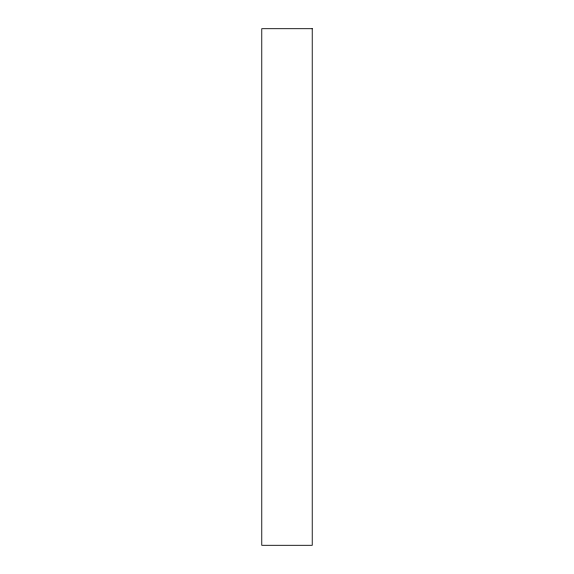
<?xml version="1.0" encoding="UTF-8"?>
<svg xmlns="http://www.w3.org/2000/svg" width="574" height="574" viewBox="0 0 574 574"><rect width="100%" height="100%" fill="white"/><g stroke="black" fill="none" stroke-linecap="round" stroke-linejoin="round"><path stroke-width="0.86" d="M312.234 28.7L261.766 28.7L261.766 545.3L312.234 545.3L312.234 28.7"/></g></svg>
